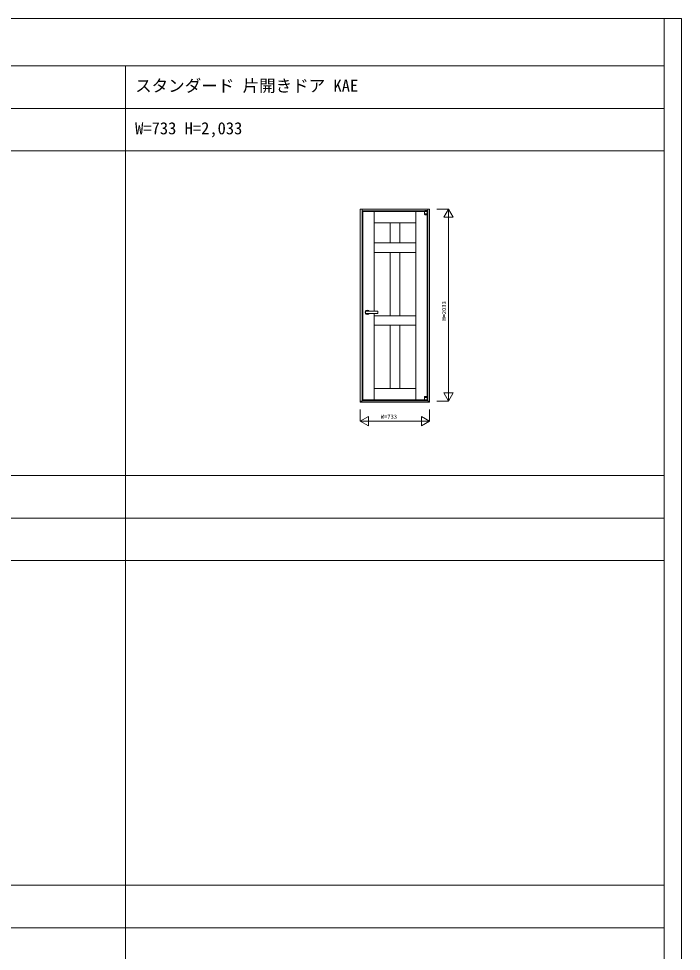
# Model space of a CAD drawing. Units: millimetres, scale not verified. Extents: x -14341 to 14341, y -10000 to 10000.
# Drawn here: x 7328 to 14341, y 130 to 10000 of the extents above; entities that cross this region are included whole.
import ezdxf
from ezdxf.enums import TextEntityAlignment as Align

# ---------------------------------------------------------------- set-up
doc = ezdxf.new("R2010")
doc.units = ezdxf.units.MM
doc.header["$LTSCALE"] = 50
doc.layers.add('0-0_0', color=7, linetype='Continuous')
for name, color, linetype, lineweight in [('0-1_YKK_F1', 7, 'Continuous', 18), ('0-2_YKK_A1', 4, 'Continuous', 18), ('0-3_YKK_N1', 2, 'Continuous', 18)]:
    doc.layers.add(name, color=color, linetype=linetype, lineweight=lineweight)
doc.styles.add('ＭＳ ゴシック', font='')
doc.styles.get('ＭＳ ゴシック').set_extended_font_data('MS Gothic')

msp = doc.modelspace()

# ---------------------------------------------------------------- linework, layer by layer
at = {"layer": '0-1_YKK_F1'}
for p, q in [((-14340.01, 10000), (14341.01, 10000)), ((14159.99, -10000), (14159.99, 10000)), ((14341.01, -10000), (14341.01, 10000)), ((-14340.01, 9500), (14159.99, 9500)), ((8459.99, -10000), (8459.99, 9500)), ((-14340.01, 9050), (14159.99, 9050)), ((-14340.01, 8600), (14159.99, 8600)), ((-14340.01, 5165), (14159.99, 5165)), ((-14340.01, 4715), (14159.99, 4715)), ((-14340.01, 4265), (14159.99, 4265)), ((-14340.01, 830), (14159.99, 830)), ((-14340.01, 380), (14159.99, 380))]:
    msp.add_line(p, q, dxfattribs=at)
at = {"layer": '0-2_YKK_A1'}
for p, q in [((11088.49, 6904.5), (11088.49, 7960.5)), ((11531.49, 7960.5), (11531.49, 5966.5)), ((11621.5, 7957.9), (11621.5, 7958.8)), ((11622.4, 7958.8), (11621.5, 7958.8)), ((11621.5, 7958.8), (11621.5, 7933.3)), ((11621.5, 7933.3), (11652.5, 7933.3)), ((11621.5, 7932.3), (11621.5, 7931.3)), ((11621.5, 7932.3), (11622.4, 7932.3)), ((11629.23, 7925), (11621.9, 7930.5)), ((11622.1, 7932.3), (11622.1, 7933.3)), ((11649.67, 7932.3), (11622.4, 7932.3)), ((11623.29, 7960.5), (11623.29, 7958.8)), ((11625.59, 7966), (11625.59, 7969)), ((11625.59, 7969), (11651.59, 7969)), ((11625.59, 7966), (11651.59, 7966)), ((11625.59, 7964.22), (11625.59, 7966)), ((11625.59, 7965), (11635.09, 7965)), ((11635.09, 7966), (11635.09, 7958.8)), ((11642.09, 7962), (11635.09, 7962)), ((11642.09, 7958.8), (11642.09, 7966)), ((11642.09, 7965), (11651.59, 7965)), ((11651.59, 7962), (11642.09, 7962)), ((11651.89, 7959.1), (11642.09, 7959.1)), ((11647.81, 7924.8), (11651.5, 7924.8)), ((11652.15, 7958.8), (11649.67, 7958.8)), ((11652.15, 7932.3), (11649.67, 7932.3)), ((11650.29, 7924.8), (11650.5, 7924.8)), ((11651.49, 5996.08), (11651.49, 7924.88)), ((11651.59, 7966), (11651.59, 7969)), ((11651.59, 7966), (11651.59, 7964.22)), ((11654.49, 7965), (11651.59, 7965)), ((11651.59, 7964.22), (11651.59, 7962)), ((11651.59, 7962), (11654.49, 7962)), ((11651.89, 7958.8), (11651.89, 7959.1)), ((11651.9, 7932.3), (11651.9, 7933.3)), ((11651.9, 7932.3), (11651.9, 7933.3)), ((11652.15, 7932.3), (11652.5, 7932.3)), ((11652.5, 7933.3), (11652.5, 7958.8)), ((11652.5, 7925.8), (11652.5, 7932.3)), ((11656.49, 7964.58), (11656.49, 7965.5)), ((11656.49, 7954), (11656.49, 7960)), ((11656.49, 7960), (11659.49, 7960)), ((11656.49, 6014), (11656.49, 7960)), ((11656.49, 7946), (11656.49, 7952)), ((11656.49, 7946), (11656.49, 7916)), ((11659.49, 7965), (11659.49, 7961)), ((11659.49, 7961), (11659.49, 7960)), ((11659.49, 7954), (11659.49, 7960)), ((11659.49, 7952), (11659.49, 7946)), ((11659.49, 7916), (11659.49, 7946)), ((11659.49, 7916), (11659.49, 7910)), ((11088.49, 7840.5), (11531.49, 7840.5)), ((11259.99, 7840.5), (11259.99, 7626.55)), ((11359.99, 7626.55), (11359.99, 7840.5)), ((11531.49, 7626.5), (11088.49, 7626.61)), ((11088.49, 7526.61), (11531.49, 7526.5)), ((11259.99, 7526.55), (11259.99, 6856.55)), ((11359.99, 6856.55), (11359.99, 7526.55)), ((10997.49, 6897.75), (10997.49, 6903.5)), ((10997.49, 6887.25), (10997.49, 6897.75)), ((10997.49, 6881.5), (10997.49, 6887.25)), ((11126.49, 6904.5), (10998.49, 6904.5)), ((10998.49, 6880.5), (11126.49, 6880.5)), ((11088.49, 5966.5), (11088.49, 6880.5)), ((11531.49, 6856.5), (11088.49, 6856.61)), ((11127.49, 6903.5), (11127.49, 6897.75)), ((11088.49, 6756.61), (11531.49, 6756.5)), ((11259.99, 6756.55), (11259.99, 6086.5)), ((11359.99, 6086.5), (11359.99, 6756.55)), ((11531.49, 6086.5), (11088.49, 6086.5)), ((10943.49, 5940.5), (10943.49, 5952.5)), ((10963.49, 5952.5), (10943.49, 5952.5)), ((11676.49, 5940.5), (10943.49, 5940.5)), ((11656.49, 5956), (10963.49, 5956)), ((10963.49, 5956), (10963.49, 5952.5)), ((11591.89, 5965.9), (11591.89, 5966.5)), ((11597.89, 5965.9), (11591.89, 5965.9)), ((11623.29, 5965.9), (11597.89, 5965.9)), ((11621.49, 6001.2), (11621.49, 5993.7)), ((11651.59, 5993.7), (11621.49, 5993.7)), ((11651.59, 5992.7), (11621.49, 5992.7)), ((11624.32, 5966.2), (11621.84, 5966.2)), ((11622.09, 5993.7), (11622.09, 5992.7)), ((11626.18, 6002.2), (11622.49, 6002.2)), ((11630.09, 5966.2), (11624.32, 5966.2)), ((11630.77, 6002.2), (11626.18, 6002.2)), ((11627.09, 5962), (11627.09, 5959)), ((11627.09, 5959), (11659.49, 5959)), ((11635.49, 6002.2), (11630.77, 6002.2)), ((11634.59, 5962.3), (11634.59, 5962)), ((11644.12, 6002.2), (11635.49, 6002.2)), ((11641.59, 5962), (11641.59, 5962.3)), ((11643.63, 6002.2), (11643.52, 6002.2)), ((11644.49, 5962.3), (11644.49, 5964.3)), ((11652.15, 5995.5), (11644.77, 6001.95)), ((11645.16, 5966.2), (11651.59, 5966.2)), ((11647.29, 5964.3), (11647.29, 5966.2)), ((11650.69, 5965.9), (11647.29, 5965.9)), ((11650.69, 5965.9), (11650.89, 5965.9)), ((11652.49, 5993.7), (11651.59, 5993.7)), ((11651.59, 5966.2), (11652.49, 5966.2)), ((11651.89, 5992.7), (11651.89, 5993.7)), ((11651.89, 5993.7), (11651.89, 5992.7)), ((11652.09, 5962), (11654.49, 5962)), ((11652.49, 5993.7), (11652.49, 5994.75)), ((11652.49, 5959), (11654.89, 5959)), ((11656.49, 6014), (11656.49, 5964)), ((11656.49, 6014), (11659.49, 6014)), ((11656.49, 5952.5), (11656.49, 5956.4)), ((11656.49, 5956), (11656.49, 5952.5)), ((11656.49, 5952.5), (11676.49, 5952.5)), ((11659.49, 6014), (11659.49, 5952.5)), ((11659.49, 5972), (11659.49, 5970)), ((11659.49, 5970), (11659.49, 5964)), ((11676.49, 5940.5), (11676.49, 5952.5))]:
    msp.add_line(p, q, dxfattribs=at)
msp.add_lwpolyline([(10943.49, 5952.5), (10963.49, 5952.5), (10963.49, 7985.5), (10943.49, 7985.5)], close=True, dxfattribs=at)
for points in [[(11651.59, 7965.5), (11656.49, 7965.5), (11656.49, 7985.5), (10963.49, 7985.5), (10963.49, 7965.5), (11625.59, 7965.5)], [(11623.29, 7960.5), (10968.49, 7960.5), (10968.49, 5966.5), (11621.49, 5966.5)], [(11649.67, 7958.8), (11628.83, 7958.8), (11622.4, 7958.8)], [(11635.09, 7959.1), (11623.29, 7959.1), (11623.29, 7958.8)], [(11635.09, 7962), (11625.59, 7962), (11625.59, 7964.22)], [(11629.83, 7924.8), (11638.5, 7924.8), (11643.22, 7924.8), (11647.81, 7924.8)], [(11639.39, 7958.8), (11642.27, 7958.8), (11644.63, 7958.8)], [(11652.5, 7957.9), (11652.5, 7958.8), (11652.15, 7958.8)], [(11656.49, 7985.5), (11676.49, 7985.5), (11676.49, 5952.5), (11656.49, 5952.5)], [(11659.49, 7965), (11656.49, 7965), (11656.49, 7964.58)], [(11659.49, 7954), (11659.49, 7952), (11656.49, 7952), (11656.49, 7954)], [(11659.49, 7910), (11656.49, 7910), (11656.49, 7916)], [(11659.49, 7965), (11659.49, 7945.4), (11659.49, 7910)], [(11127.49, 6897.75), (11127.49, 6887.25), (11127.49, 6881.5)], [(11621.49, 5992.7), (11621.49, 5966.2), (11621.84, 5966.2)], [(11629.69, 5965.9), (11623.29, 5965.9), (11623.29, 5966.2)], [(11627.09, 5962), (11649.09, 5962), (11652.09, 5962)], [(11627.09, 5959), (11627.09, 5956.4), (11659.49, 5956.4)], [(11629.69, 5966.2), (11629.69, 5964.3), (11647.29, 5964.3)], [(11645.16, 5966.2), (11635.49, 5966.2), (11630.09, 5966.2)], [(11632.49, 5964.3), (11632.49, 5962.3), (11644.49, 5962.3)], [(11651.89, 5966.2), (11651.89, 5965.9), (11650.89, 5965.9)], [(11652.49, 5966.2), (11652.49, 5992.7), (11651.59, 5992.7)]]:
    msp.add_lwpolyline(points, dxfattribs=at)
for centre, radius, start, end in [((11622.5, 7931.3), 1, 180, 233.1301), ((11629.83, 7925.8), 1, 233.1301, 270), ((11651.5, 7925.8), 1, 270, 0), ((11654.49, 7960), 5, 0, 90), ((11654.49, 7960), 2, 0, 90), ((11018.49, 6892.5), 23.5, 30.70636, 149.36289), ((11018.49, 6892.5), 23.5, 153.33134, 206.66866), ((10998.49, 6903.5), 1, 90, 180), ((10998.49, 6881.5), 1, 180, 270), ((11018.49, 6892.5), 23.5, 210.63711, 329.29364), ((11126.49, 6903.5), 1, 0, 90), ((11126.49, 6881.5), 1, 270, 0), ((11622.49, 6001.2), 1, 90, 180), ((11644.12, 6001.2), 1, 48.81407, 90), ((11651.49, 5994.75), 1, 0, 48.81407), ((11654.49, 5964), 2, 270, 0), ((11654.49, 5964), 5, 270, 0)]:
    msp.add_arc(centre, radius, start, end, dxfattribs=at)
at = {"layer": '0-3_YKK_N1'}
for p, q in [((11751.49, 7985.5), (11876.49, 7985.5)), ((11826.49, 7898.9), (11876.49, 7985.5)), ((11826.49, 7898.9), (11926.49, 7898.9)), ((11876.49, 5952.5), (11876.49, 7985.5)), ((11876.49, 7985.5), (11926.49, 7898.9)), ((11826.49, 6039.1), (11876.49, 5952.5)), ((11826.49, 6039.1), (11926.49, 6039.1)), ((11876.49, 5952.5), (11926.49, 6039.1)), ((11751.49, 5952.5), (11876.49, 5952.5)), ((10943.49, 5865.5), (10943.49, 5740.5)), ((11676.49, 5865.5), (11676.49, 5740.5)), ((10943.49, 5740.5), (11030.09, 5790.5)), ((10943.49, 5740.5), (11676.49, 5740.5)), ((10943.49, 5740.5), (11030.09, 5690.5)), ((11030.09, 5790.5), (11030.09, 5690.5)), ((11589.89, 5790.5), (11589.89, 5690.5)), ((11589.89, 5790.5), (11676.49, 5740.5)), ((11589.89, 5690.5), (11676.49, 5740.5))]:
    msp.add_line(p, q, dxfattribs=at)

# ---------------------------------------------------------------- texts
at = {"layer": '0-0_0', "style": 'ＭＳ ゴシック'}
for s, p in [('スタンダード 片開きドア KAE', (8559.99, 9187.5)), ('W=733 H=2,033', (8559.99, 8737.5))]:
    msp.add_text(s, height=128.3, dxfattribs=at).set_placement(p, align=Align.BOTTOM_LEFT)
at = {"layer": '0-3_YKK_N1', "color": 7, "style": 'ＭＳ ゴシック'}
msp.add_text('H=2033', height=43.99, rotation=90, dxfattribs=at).set_placement((11864.49, 6804), align=Align.BOTTOM_LEFT)
msp.add_text('W=733', height=43.99, dxfattribs=at).set_placement((11159.99, 5752.5), align=Align.BOTTOM_LEFT)

doc.saveas('drawing.dxf')
